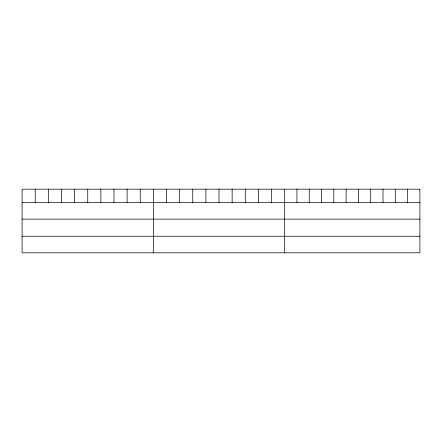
<?xml version="1.0" encoding="UTF-8"?>
<svg xmlns="http://www.w3.org/2000/svg" width="442" height="442" viewBox="0 0 442 442"><rect width="100%" height="100%" fill="white"/><g stroke="black" fill="none" stroke-linecap="round" stroke-linejoin="round"><path stroke-width="0.66" d="M22.1 202.558L419.9 202.558M22.1 219.144L419.9 219.144M22.1 236.232L419.9 236.232M407.607 189.182L407.607 202.558M395.308 189.182L395.308 202.558M383.015 189.182L383.015 202.558M370.716 189.182L370.716 202.558M358.423 189.182L358.423 202.558M346.125 189.182L346.125 202.558M333.832 189.182L333.832 202.558M321.533 189.182L321.533 202.558M309.24 189.182L309.24 202.558M296.941 189.182L296.941 202.558M284.648 189.182L284.648 252.818M271.521 189.182L271.521 202.558M258.393 189.182L258.393 202.558M245.266 189.182L245.266 202.558M232.138 189.182L232.138 202.558M219.011 189.182L219.011 202.558M205.884 189.182L205.884 202.558M192.756 189.182L192.756 202.558M179.629 189.182L179.629 202.558M166.501 189.182L166.501 202.558M153.374 189.182L153.374 252.818M140.247 189.182L140.247 202.558M127.119 189.182L127.119 202.558M113.992 189.182L113.992 202.558M100.864 189.182L100.864 202.558M87.737 189.182L87.737 202.558M74.61 189.182L74.61 202.558M61.482 189.182L61.482 202.558M48.355 189.182L48.355 202.558M35.227 189.182L35.227 202.558M419.9 189.182L22.1 189.182L22.1 252.818L419.9 252.818L419.9 189.182"/></g></svg>
